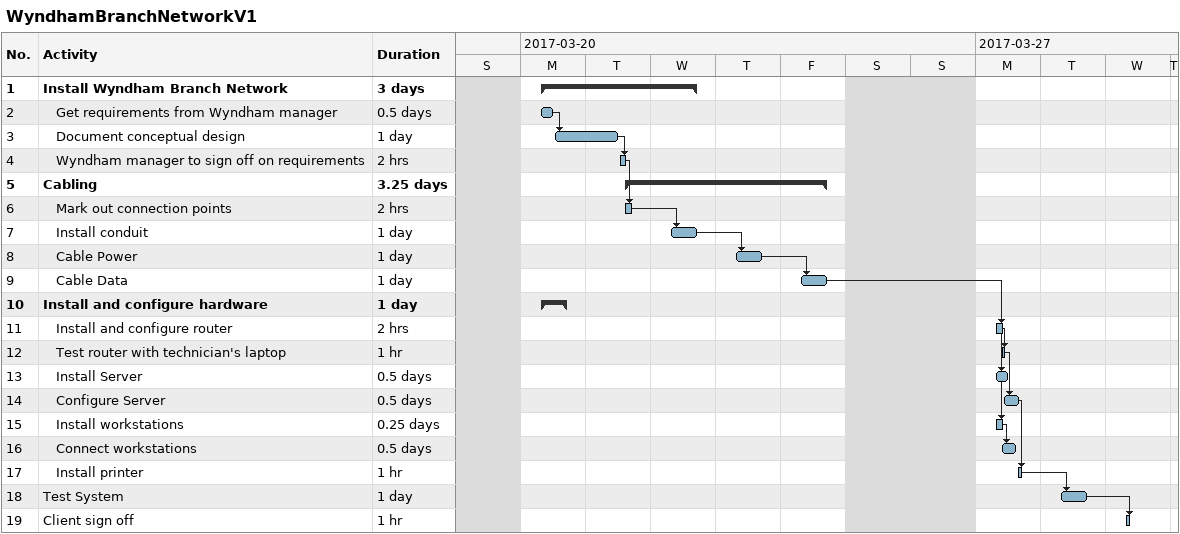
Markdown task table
WyndhamBranchNetworkV1

| ID | Level | Task | Duration | Start | Finish | Predecessors |
|---|---|---|---|---|---|---|
| 1 | 1 | **Install Wyndham Branch Network** | 3d | 2017-03-20 | 2017-03-22 |  |
| 2 | 2 | Get requirements from Wyndham manager | 0.5d | 2017-03-20 | 2017-03-20 |  |
| 3 | 2 | Document conceptual design | 1d | 2017-03-20 | 2017-03-21 | 2 |
| 4 | 2 | Wyndham manager to sign off on requirements | 2h | 2017-03-21 | 2017-03-21 | 3 |
| 5 | 1 | **Cabling** | 3.25d | 2017-03-21 | 2017-03-24 |  |
| 6 | 2 | Mark out connection points | 2h | 2017-03-21 | 2017-03-21 | 4 |
| 7 | 2 | Install conduit | 1d | 2017-03-22 | 2017-03-22 | 6 |
| 8 | 2 | Cable Power | 1d | 2017-03-23 | 2017-03-23 | 7 |
| 9 | 2 | Cable Data | 1d | 2017-03-24 | 2017-03-24 | 8 |
| 10 | 1 | **Install and configure hardware** | 1d | 2017-03-20 | 2017-03-20 |  |
| 11 | 2 | Install and configure router | 2h | 2017-03-27 | 2017-03-27 | 9 |
| 12 | 2 | Test router with technician's laptop | 1h | 2017-03-27 | 2017-03-27 | 11 |
| 13 | 2 | Install Server | 0.5d | 2017-03-27 | 2017-03-27 | 9 |
| 14 | 2 | Configure Server | 0.5d | 2017-03-27 | 2017-03-27 | 12 |
| 15 | 2 | Install workstations | 0.25d | 2017-03-27 | 2017-03-27 | 9 |
| 16 | 2 | Connect workstations | 0.5d | 2017-03-27 | 2017-03-27 | 15 |
| 17 | 2 | Install printer | 1h | 2017-03-27 | 2017-03-27 | 14 |
| 18 | 1 | Test System | 1d | 2017-03-28 | 2017-03-28 | 17 |
| 19 | 1 | Client sign off | 1h | 2017-03-29 | 2017-03-29 | 18 |
